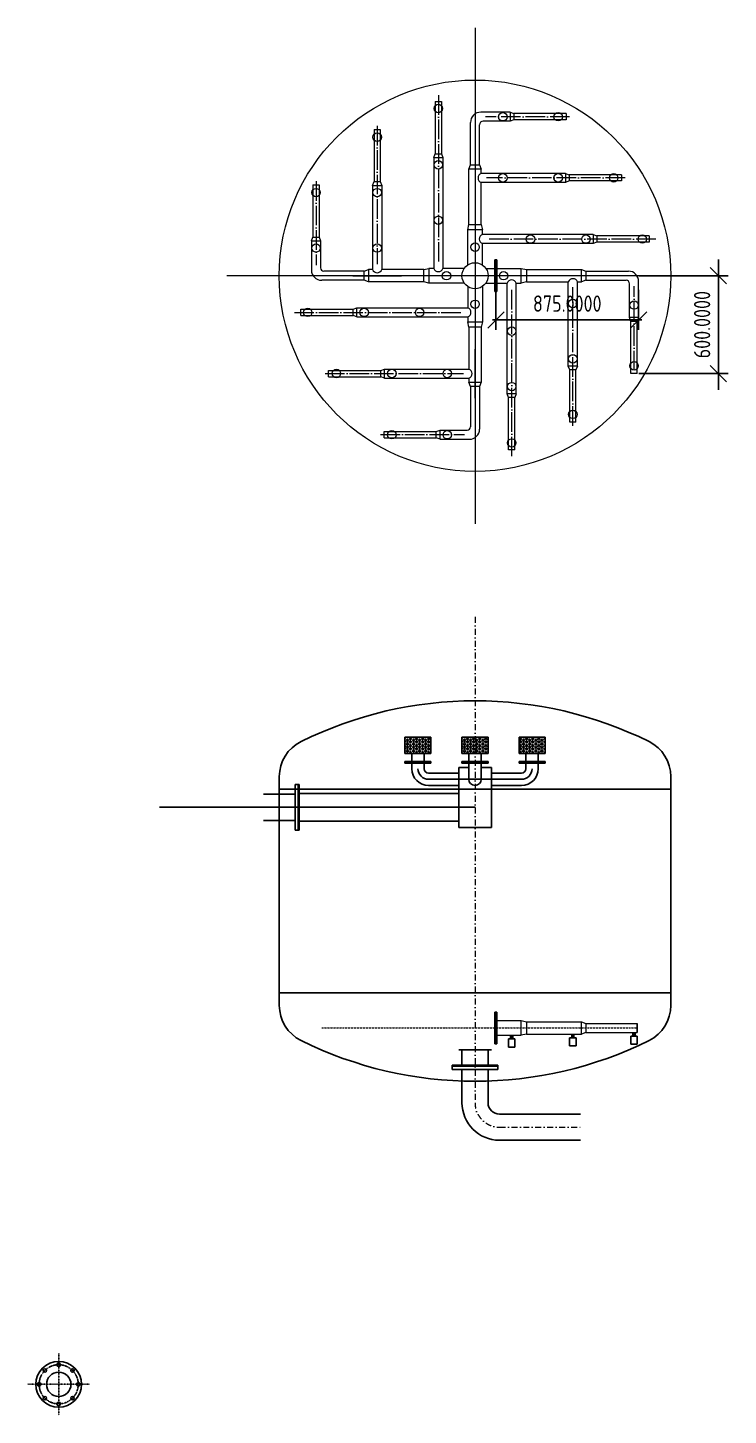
# Model space of a CAD drawing. Header units: inches. Extents: x 10969 to 23174, y -1093 to 7416.
# Drawn here: x 18879 to 23174, y -1093 to 7416 of the extents above; entities that cross this region are included whole.
import ezdxf

# ---------------------------------------------------------------- set-up
doc = ezdxf.new("R2010")
doc.units = ezdxf.units.IN
doc.header["$MEASUREMENT"] = 0
for name, pattern in [('ACAD_ISO04W100', [30, 24, -3, 0, -3]), ('ACAD_ISO10W100', [18, 12, -3, 0, -3]), ('DASHDOT', [73.025221, 36.512611, -18.256305, 0, -18.256305])]:
    doc.linetypes.add(name, pattern=pattern)
doc.layers.get('Defpoints').update_dxf_attribs({"color": 2})
doc.layers.add('1', color=7, linetype='Continuous')
doc.layers.add('Filter_pipe', color=230, linetype='Continuous')
for name, color, linetype, lineweight in [('CP_AXIS', 143, 'DASHDOT', 18), ('Filter_axis', 10, 'ACAD_ISO04W100', 15), ('Filter_DIM', 7, 'Continuous', 15)]:
    doc.layers.add(name, color=color, linetype=linetype, lineweight=lineweight)
doc.styles.add('GOST 2.304', font='CS_Gost2304.shx')
doc.styles.get("Standard").update_dxf_attribs({"font": 'arial.ttf'})
doc.dimstyles.get("Standard").update_dxf_attribs({"dimtxt": 0.18, "dimasz": 0.18, "dimexe": 0.18, "dimexo": 0.0625, "dimgap": 0.09, "dimtad": 0, "dimtih": 1, "dimtoh": 1, "dimdec": 4, "dimzin": 0, "dimdsep": 46, "dimtxsty": 'Standard', "dimcen": 0.09, "dimadec": 0, "dimazin": 0, "dimtfac": 1, "dimtdec": 4, "dimtofl": 0, "dimtmove": 0, "dimatfit": 3, "dimfxl": 1, "dimtolj": 1, "dimtzin": 0, "dimarcsym": 0})
pattern_1 = [(0, (-143383.621, 77151.006), (0, 10.82531755), [6.25, -12.5]), (120, (-143383.621, 77151.006), (-9.375, -5.4126588), [6.25, -12.5]), (60, (-143377.371, 77151.006), (-9.375, 5.4126588), [6.25, -12.5])]

# ---------------------------------------------------------------- blocks, each defined once
blk = doc.blocks.new('_Oblique')
at = {"color": 0, "linetype": 'ByBlock', "lineweight": -2}
blk.add_line((-0.5, -0.5), (0.5, 0.5), dxfattribs=at)
blk = doc.blocks.new('*D31')
at = {"layer": 'Defpoints', "color": 0, "ltscale": 0.166667, "transparency": 16777216}
for p in [(21749.6, 5817.9), (22624.6, 5817.9), (21749.6, 5624.2)]:
    blk.add_point(p, dxfattribs=at)
at = {"layer": 'Filter_pipe', "color": 0, "lineweight": -2, "ltscale": 0.166667, "transparency": 16777216}
for p, q in [((21749.6, 5807.9), (21749.6, 5564.2)), ((22624.6, 5807.9), (22624.6, 5564.2)), ((22644.6, 5624.2), (21729.6, 5624.2))]:
    blk.add_line(p, q, dxfattribs=at)
at = {"layer": 'Filter_pipe', "color": 0, "lineweight": -2, "ltscale": 0.166667, "transparency": 16777216, "xscale": 100, "yscale": 100, "zscale": 100, "rotation": 180}
blk.add_blockref('_Oblique', (21749.6, 5624.2), dxfattribs=at)
at = {"layer": 'Filter_pipe', "color": 0, "lineweight": -2, "ltscale": 0.166667, "transparency": 16777216, "xscale": 100, "yscale": 100, "zscale": 100}
blk.add_blockref('_Oblique', (22624.6, 5624.2), dxfattribs=at)
at = {"layer": 'Filter_pipe', "color": 0, "ltscale": 0.166667, "transparency": 16777216, "insert": (22187.1, 5724.2), "char_height": 100, "attachment_point": 5, "style": 'GOST 2.304'}
blk.add_mtext('\\A1;875.0000', dxfattribs=at)
blk = doc.blocks.new('*D32')
at = {"layer": 'Defpoints', "color": 0, "ltscale": 0.166667, "transparency": 16777216}
for p in [(22615.6, 5895.2), (23114, 5895.2), (22615.6, 5295.2)]:
    blk.add_point(p, dxfattribs=at)
at = {"layer": 'Filter_pipe', "color": 0, "lineweight": -2, "ltscale": 0.166667, "transparency": 16777216}
for p, q in [((23114, 5895.2), (23114, 5995.2)), ((22625.6, 5895.2), (23174, 5895.2)), ((23114, 5295.2), (23114, 5895.2)), ((22625.6, 5295.2), (23174, 5295.2)), ((23114, 5295.2), (23114, 5195.2))]:
    blk.add_line(p, q, dxfattribs=at)
at = {"layer": 'Filter_pipe', "color": 0, "lineweight": -2, "ltscale": 0.166667, "transparency": 16777216, "xscale": 100, "yscale": 100, "zscale": 100}
for p, rotation in [((23114, 5895.2), 270), ((23114, 5295.2), 90)]:
    blk.add_blockref('_Oblique', p, dxfattribs=dict(at, rotation=rotation))
at = {"layer": 'Filter_pipe', "color": 0, "ltscale": 0.166667, "transparency": 16777216, "insert": (23014, 5595.2), "char_height": 100, "attachment_point": 5, "rotation": 90, "style": 'GOST 2.304'}
blk.add_mtext('\\A1;600.0000', dxfattribs=at)

msp = doc.modelspace()

# ---------------------------------------------------------------- hatches: boundary and pattern name
at = {"layer": 'Filter_pipe', "ltscale": 0.166667}
h = msp.add_hatch(dxfattribs=at)
h.set_pattern_fill('HEX', color=4, scale=50)
h.set_pattern_definition(pattern_1)
h.paths.add_polyline_path([(21271.62671, 3065.82011), (21191.62671, 3065.82011), (21191.62671, 2965.82011), (21271.62671, 2965.82011)])
h.paths.add_polyline_path([(21351.62671, 3065.82011), (21271.62671, 3065.82011), (21271.62671, 2965.82011), (21351.62671, 2965.82011)])
h = msp.add_hatch(dxfattribs=at)
h.set_pattern_fill('HEX', color=4, scale=50)
h.set_pattern_definition([(0, (-143033.621, 77151.006), (0, 10.82531755), [6.25, -12.5]), (120, (-143033.621, 77151.006), (-9.375, -5.4126588), [6.25, -12.5]), (60, (-143027.371, 77151.006), (-9.375, 5.4126588), [6.25, -12.5])])
h.paths.add_polyline_path([(21621.62671, 3065.82011), (21541.62671, 3065.82011), (21541.62671, 2965.82011), (21621.62671, 2965.82011)])
h.paths.add_polyline_path([(21701.62671, 3065.82011), (21621.62671, 3065.82011), (21621.62671, 2965.82011), (21701.62671, 2965.82011)])
h = msp.add_hatch(dxfattribs=at)
h.set_pattern_fill('HEX', color=4, scale=50)
h.set_pattern_definition(pattern_1)
h.paths.add_polyline_path([(21971.62671, 3065.82011), (22051.62671, 3065.82011), (22051.62671, 2965.82011), (21971.62671, 2965.82011)])
h.paths.add_polyline_path([(21891.62671, 3065.82011), (21971.62671, 3065.82011), (21971.62671, 2965.82011), (21891.62671, 2965.82011)])

# ---------------------------------------------------------------- linework, layer by layer
at = {"layer": '1'}
for p, q in [((20421.52671, 1420.19729), (20421.52671, 2823.3635)), ((22821.72671, 1420.19729), (22821.72671, 2823.3635)), ((22821.72671, 2746.7804), (20421.52671, 2746.7804)), ((22821.72671, 1496.7804), (20421.52671, 1496.7804))]:
    msp.add_line(p, q, dxfattribs=at)
at = {"layer": '1', "ltscale": 0.166667}
for p, q in [((22615.62671, 1254.05394), (22615.62671, 1310.05394)), ((21826.62671, 1165.05394), (21826.62671, 1215.05394)), ((21826.62671, 1215.05394), (21866.62671, 1215.05394)), ((21839.98544, 1237.05394), (21839.98544, 1215.05394)), ((21846.62671, 1215.05394), (21846.62671, 1237.05394)), ((21853.26798, 1237.05394), (21853.26798, 1215.05394)), ((21866.62671, 1215.05394), (21866.62671, 1165.05394)), ((22201.62671, 1172.05394), (22201.62671, 1222.05394)), ((22201.62671, 1222.05394), (22241.62671, 1222.05394)), ((22214.98544, 1244.05394), (22214.98544, 1222.05394)), ((22221.62671, 1222.05394), (22221.62671, 1244.05394)), ((22228.26798, 1244.05394), (22228.26798, 1222.05394)), ((22241.62671, 1222.05394), (22241.62671, 1172.05394)), ((22576.27115, 1182.05394), (22576.27115, 1232.05394)), ((22576.27115, 1232.05394), (22616.27115, 1232.05394)), ((22589.62988, 1254.05394), (22589.62988, 1232.05394)), ((22596.27115, 1232.05394), (22596.27115, 1254.05394)), ((22602.91242, 1254.05394), (22602.91242, 1232.05394)), ((22616.27115, 1232.05394), (22616.27115, 1182.05394)), ((21866.62671, 1165.05394), (21826.62671, 1165.05394)), ((22241.62671, 1172.05394), (22201.62671, 1172.05394)), ((22616.27115, 1182.05394), (22576.27115, 1182.05394))]:
    msp.add_line(p, q, dxfattribs=at)
at = {"layer": '1', "linetype": 'ACAD_ISO10W100', "ltscale": 0.008}
for p, q in [((19069.1073, -1093.08578), (19069.1073, -713.71696)), ((18879.42289, -903.40137), (19258.79171, -903.40137))]:
    msp.add_line(p, q, dxfattribs=at)
at = {"layer": '1', "ltscale": 0.166667}
for centre, radius in [((19069.1073, -903.40137), 140), ((18984.25448, -818.54856), 11), ((19069.1073, -903.40137), 75), ((19069.1073, -783.40137), 11), ((19153.96011, -818.54856), 11), ((18949.1073, -903.40137), 11), ((19189.1073, -903.40137), 11), ((18984.25448, -988.25419), 11), ((19069.1073, -1023.40137), 11), ((19153.96011, -988.25419), 11)]:
    msp.add_circle(centre, radius, dxfattribs=at)
at = {"layer": '1', "linetype": 'ACAD_ISO10W100', "ltscale": 0.008}
msp.add_circle((19069.1073, -903.40137), 120, dxfattribs=at)
at = {"layer": '1'}
for centre, radius, start, end in [((21621.62671, 888.2604), 2400.2, 63.612200039, 116.387799961), ((20661.54671, 2823.3635), 240.02, 116.387799961, 180), ((22581.70671, 2823.3635), 240.02, 0, 63.612200039), ((20661.54671, 1420.19729), 240.02, 180, 243.612200039), ((22581.70671, 1420.19729), 240.02, 296.387799961, 0), ((21621.62671, 3355.3004), 2400.2, 243.612200039, 296.387799961)]:
    msp.add_arc(centre, radius, start, end, dxfattribs=at)
at = {"layer": 'CP_AXIS'}
for p, q in [((21621.62671, 3803.05422), (21621.62671, 823.60113)), ((21771.62671, 673.60113), (22268.1008, 673.60113))]:
    msp.add_line(p, q, dxfattribs=at)
msp.add_arc((21771.62671, 823.60113), 150, 180, 270, dxfattribs=at)
at = {"layer": 'Filter_axis', "linetype": 'ACAD_ISO10W100'}
msp.add_lwpolyline([(20681.37647, 1282.05394), (22615.62671, 1282.05394)], dxfattribs=at)
at = {"layer": 'Filter_DIM'}
for p, q in [((21621.62671, 7416.03194), (21621.62671, 4374.38015)), ((21377.62671, 6962.9575), (21377.62671, 6642.61345)), ((21377.62671, 6962.9575), (21415.62671, 6962.9575)), ((21415.62671, 6962.9575), (21415.62671, 6642.61345)), ((21836.00901, 6898.20605), (21656.62671, 6898.20605)), ((21836.00901, 6898.20605), (21836.00901, 6842.20605)), ((21836.00901, 6898.20605), (21859.03411, 6889.20605)), ((21593.62671, 6575.2556), (21593.62671, 6835.20605)), ((21649.62671, 6575.2556), (21649.62671, 6821.20605)), ((21836.00901, 6842.20605), (21670.62671, 6842.20605)), ((21859.03411, 6851.20605), (21836.00901, 6842.20605)), ((22179.37817, 6889.20605), (21859.03411, 6889.20605)), ((21859.03411, 6889.20605), (21859.03411, 6851.20605)), ((22179.37817, 6851.20605), (21859.03411, 6851.20605)), ((22179.37817, 6889.20605), (22179.37817, 6851.20605)), ((21002.62671, 6792.9575), (21002.62671, 6472.61345)), ((21002.62671, 6792.9575), (21040.62671, 6792.9575)), ((21040.62671, 6792.9575), (21040.62671, 6472.61345)), ((21368.62671, 6619.58834), (21377.62671, 6642.61345)), ((21377.62671, 6642.61345), (21415.62671, 6642.61345)), ((21415.62671, 6642.61345), (21424.62671, 6619.58834)), ((21621.62671, 6645.20605), (21621.62671, 6345.20605)), ((21368.62671, 6619.58834), (21368.62671, 5940.20605)), ((21368.62671, 6619.58834), (21424.62671, 6619.58834)), ((21424.62671, 6619.58834), (21424.62671, 5940.20605)), ((21583.62671, 6548.41162), (21593.62671, 6575.2556)), ((21593.62671, 6575.2556), (21649.62671, 6575.2556)), ((21649.62671, 6575.2556), (21659.62671, 6548.41162)), ((20993.62671, 6449.58834), (21002.62671, 6472.61345)), ((21002.62671, 6472.61345), (21040.62671, 6472.61345)), ((21040.62671, 6472.61345), (21049.62671, 6449.58834)), ((21583.62671, 6210.02987), (21583.62671, 6548.41162)), ((21659.62671, 6548.41162), (21583.62671, 6548.41162)), ((21659.62671, 6523.20605), (21659.62671, 6548.41162)), ((22176.00901, 6523.20605), (21659.62671, 6523.20605)), ((21659.62671, 6210.02987), (21659.62671, 6467.20605)), ((22176.00901, 6467.20605), (21659.62671, 6467.20605)), ((22176.00901, 6523.20605), (22176.00901, 6467.20605)), ((22176.00901, 6523.20605), (22199.03411, 6514.20605)), ((22199.03411, 6476.20605), (22176.00901, 6467.20605)), ((22519.37817, 6514.20605), (22199.03411, 6514.20605)), ((22199.03411, 6514.20605), (22199.03411, 6476.20605)), ((22519.37817, 6476.20605), (22199.03411, 6476.20605)), ((22519.37817, 6514.20605), (22519.37817, 6476.20605)), ((20627.62671, 6452.9575), (20627.62671, 6132.61345)), ((20627.62671, 6452.9575), (20665.62671, 6452.9575)), ((20665.62671, 6452.9575), (20665.62671, 6132.61345)), ((20993.62671, 6449.58834), (20993.62671, 5933.20605)), ((20993.62671, 6449.58834), (21049.62671, 6449.58834)), ((21049.62671, 6449.58834), (21049.62671, 5933.20605)), ((20618.62671, 6109.58834), (20627.62671, 6132.61345)), ((20627.62671, 6132.61345), (20665.62671, 6132.61345)), ((20665.62671, 6132.61345), (20674.62671, 6109.58834)), ((21576.62671, 6177.63264), (21583.62671, 6210.02987)), ((21576.62671, 5961.34983), (21576.62671, 6177.63264)), ((21666.62671, 6177.63264), (21576.62671, 6177.63264)), ((21583.62671, 6210.02987), (21659.62671, 6210.02987)), ((21659.62671, 6210.02987), (21666.62671, 6177.63264)), ((21666.62671, 6148.20605), (21666.62671, 6177.63264)), ((22346.00901, 6148.20605), (21666.62671, 6148.20605)), ((22346.00901, 6148.20605), (22346.00901, 6092.20605)), ((22346.00901, 6148.20605), (22369.03411, 6139.20605)), ((22689.37817, 6139.20605), (22369.03411, 6139.20605)), ((22369.03411, 6139.20605), (22369.03411, 6101.20605)), ((22689.37817, 6139.20605), (22689.37817, 6101.20605)), ((20618.62671, 6109.58834), (20618.62671, 5930.20605)), ((20618.62671, 6109.58834), (20674.62671, 6109.58834)), ((20674.62671, 6109.58834), (20674.62671, 5944.20605)), ((21666.62671, 5961.34983), (21666.62671, 6092.20605)), ((22346.00901, 6092.20605), (21666.62671, 6092.20605)), ((22369.03411, 6101.20605), (22346.00901, 6092.20605)), ((22689.37817, 6101.20605), (22369.03411, 6101.20605)), ((23142.45261, 5895.20605), (20100.80082, 5895.20605)), ((20941.57716, 5923.20605), (20695.62671, 5923.20605)), ((20871.62671, 5895.20605), (21171.62671, 5895.20605)), ((20941.57716, 5923.20605), (20968.42114, 5933.20605)), ((20941.57716, 5867.20605), (20941.57716, 5923.20605)), ((20993.62671, 5933.20605), (20968.42114, 5933.20605)), ((20968.42114, 5933.20605), (20968.42114, 5857.20605)), ((21306.80288, 5933.20605), (21049.62671, 5933.20605)), ((21306.80288, 5933.20605), (21339.20012, 5940.20605)), ((21306.80288, 5857.20605), (21306.80288, 5933.20605)), ((21368.62671, 5940.20605), (21339.20012, 5940.20605)), ((21339.20012, 5940.20605), (21339.20012, 5850.20605)), ((21555.48293, 5940.20605), (21424.62671, 5940.20605)), ((21687.77049, 5940.20605), (21904.05331, 5940.20605)), ((21904.05331, 5850.20605), (21904.05331, 5940.20605)), ((21904.05331, 5940.20605), (21936.45054, 5933.20605)), ((21936.45054, 5933.20605), (22274.83229, 5933.20605)), ((21936.45054, 5933.20605), (21936.45054, 5857.20605)), ((22371.62671, 5895.20605), (22071.62671, 5895.20605)), ((22274.83229, 5857.20605), (22274.83229, 5933.20605)), ((22274.83229, 5933.20605), (22301.67627, 5923.20605)), ((22301.67627, 5923.20605), (22561.62671, 5923.20605)), ((22301.67627, 5923.20605), (22301.67627, 5867.20605)), ((20941.57716, 5867.20605), (20681.62671, 5867.20605)), ((20968.42114, 5857.20605), (20941.57716, 5867.20605)), ((21306.80288, 5857.20605), (20968.42114, 5857.20605)), ((21339.20012, 5850.20605), (21306.80288, 5857.20605)), ((21555.48293, 5850.20605), (21339.20012, 5850.20605)), ((21576.62671, 5829.06226), (21576.62671, 5698.20605)), ((21666.62671, 5829.06226), (21666.62671, 5612.77945)), ((21687.77049, 5850.20605), (21818.62671, 5850.20605)), ((21818.62671, 5170.82375), (21818.62671, 5850.20605)), ((21874.62671, 5850.20605), (21904.05331, 5850.20605)), ((21874.62671, 5170.82375), (21874.62671, 5850.20605)), ((21936.45054, 5857.20605), (21904.05331, 5850.20605)), ((21936.45054, 5857.20605), (22193.62671, 5857.20605)), ((22193.62671, 5340.82375), (22193.62671, 5857.20605)), ((22249.62671, 5857.20605), (22274.83229, 5857.20605)), ((22249.62671, 5340.82375), (22249.62671, 5857.20605)), ((22301.67627, 5867.20605), (22274.83229, 5857.20605)), ((22301.67627, 5867.20605), (22547.62671, 5867.20605)), ((22568.62671, 5638.57521), (22568.62671, 5846.20605)), ((22624.62671, 5680.82375), (22624.62671, 5860.20605)), ((20553.87525, 5689.20605), (20874.21931, 5689.20605)), ((20553.87525, 5651.20605), (20553.87525, 5689.20605)), ((20553.87525, 5651.20605), (20874.21931, 5651.20605)), ((20874.21931, 5689.20605), (20897.24442, 5698.20605)), ((20874.21931, 5651.20605), (20874.21931, 5689.20605)), ((20897.24442, 5642.20605), (20874.21931, 5651.20605)), ((20897.24442, 5698.20605), (21576.62671, 5698.20605)), ((20897.24442, 5642.20605), (20897.24442, 5698.20605)), ((20897.24442, 5642.20605), (21576.62671, 5642.20605)), ((21576.62671, 5642.20605), (21576.62671, 5612.77945)), ((22624.62671, 5638.57521), (22568.62671, 5638.57521)), ((22577.62671, 5615.5501), (22568.62671, 5638.57521)), ((22624.62671, 5638.57521), (22615.62671, 5615.5501)), ((21576.62671, 5612.77945), (21666.62671, 5612.77945)), ((21583.62671, 5580.38222), (21576.62671, 5612.77945)), ((21583.62671, 5580.38222), (21583.62671, 5323.20605)), ((21659.62671, 5580.38222), (21583.62671, 5580.38222)), ((21666.62671, 5612.77945), (21659.62671, 5580.38222)), ((21659.62671, 5580.38222), (21659.62671, 5242.00047)), ((22577.62671, 5295.20605), (22577.62671, 5615.5501)), ((22615.62671, 5615.5501), (22577.62671, 5615.5501)), ((22615.62671, 5295.20605), (22615.62671, 5615.5501)), ((21621.62671, 5145.20605), (21621.62671, 5445.20605)), ((20723.87525, 5314.20605), (21044.21931, 5314.20605)), ((20723.87525, 5276.20605), (20723.87525, 5314.20605)), ((20723.87525, 5276.20605), (21044.21931, 5276.20605)), ((21044.21931, 5314.20605), (21067.24442, 5323.20605)), ((21044.21931, 5276.20605), (21044.21931, 5314.20605)), ((21067.24442, 5267.20605), (21044.21931, 5276.20605)), ((21067.24442, 5323.20605), (21583.62671, 5323.20605)), ((21067.24442, 5267.20605), (21067.24442, 5323.20605)), ((22249.62671, 5340.82375), (22193.62671, 5340.82375)), ((22202.62671, 5317.79864), (22193.62671, 5340.82375)), ((22202.62671, 4997.45459), (22202.62671, 5317.79864)), ((22240.62671, 5317.79864), (22202.62671, 5317.79864)), ((22249.62671, 5340.82375), (22240.62671, 5317.79864)), ((22240.62671, 4997.45459), (22240.62671, 5317.79864)), ((22615.62671, 5295.20605), (22577.62671, 5295.20605)), ((21067.24442, 5267.20605), (21583.62671, 5267.20605)), ((21583.62671, 5267.20605), (21583.62671, 5242.00047)), ((21583.62671, 5242.00047), (21659.62671, 5242.00047)), ((21593.62671, 5215.15649), (21583.62671, 5242.00047)), ((21593.62671, 5215.15649), (21593.62671, 4969.20605)), ((21649.62671, 5215.15649), (21593.62671, 5215.15649)), ((21659.62671, 5242.00047), (21649.62671, 5215.15649)), ((21649.62671, 5215.15649), (21649.62671, 4955.20605)), ((21874.62671, 5170.82375), (21818.62671, 5170.82375)), ((21827.62671, 5147.79864), (21818.62671, 5170.82375)), ((21827.62671, 4827.45459), (21827.62671, 5147.79864)), ((21865.62671, 5147.79864), (21827.62671, 5147.79864)), ((21874.62671, 5170.82375), (21865.62671, 5147.79864)), ((21865.62671, 4827.45459), (21865.62671, 5147.79864)), ((21063.87525, 4939.20605), (21384.21931, 4939.20605)), ((21063.87525, 4901.20605), (21063.87525, 4939.20605)), ((21384.21931, 4939.20605), (21407.24442, 4948.20605)), ((21384.21931, 4901.20605), (21384.21931, 4939.20605)), ((21407.24442, 4948.20605), (21572.62671, 4948.20605)), ((21407.24442, 4892.20605), (21407.24442, 4948.20605)), ((22240.62671, 4997.45459), (22202.62671, 4997.45459)), ((21063.87525, 4901.20605), (21384.21931, 4901.20605)), ((21407.24442, 4892.20605), (21384.21931, 4901.20605)), ((21407.24442, 4892.20605), (21586.62671, 4892.20605)), ((21865.62671, 4827.45459), (21827.62671, 4827.45459)), ((21755.72511, 1327.05394), (21904.05331, 1327.05394)), ((21904.05331, 1237.05394), (21904.05331, 1327.05394)), ((21904.05331, 1327.05394), (21936.45054, 1320.05394)), ((21936.45054, 1320.05394), (22274.83229, 1320.05394)), ((21936.45054, 1320.05394), (21936.45054, 1244.05394)), ((22274.83229, 1244.05394), (22274.83229, 1320.05394)), ((22274.83229, 1320.05394), (22301.67627, 1310.05394)), ((22301.67627, 1310.05394), (22615.62671, 1310.05394)), ((22301.67627, 1310.05394), (22301.67627, 1254.05394)), ((21755.72511, 1237.05394), (21904.05331, 1237.05394)), ((21936.45054, 1244.05394), (21904.05331, 1237.05394)), ((21936.45054, 1244.05394), (22274.83229, 1244.05394)), ((22301.67627, 1254.05394), (22274.83229, 1244.05394)), ((22301.67627, 1254.05394), (22615.62671, 1254.05394))]:
    msp.add_line(p, q, dxfattribs=at)
at = {"layer": 'Filter_DIM', "linetype": 'ACAD_ISO04W100', "ltscale": 5}
for p, q in [((21396.62671, 7002.6827), (21396.62671, 5972.83721)), ((21021.62671, 6814.82802), (21021.62671, 5965.83721)), ((22201.24868, 6869.85049), (21685.91792, 6869.85049)), ((20646.98227, 6474.82802), (20646.98227, 5959.49725)), ((22541.24868, 6495.20605), (21692.25788, 6495.20605)), ((22729.10337, 6120.20605), (21699.25788, 6120.20605)), ((21846.62671, 4787.72939), (21846.62671, 5817.57488)), ((22221.62671, 4975.58408), (22221.62671, 5824.57488)), ((22596.27115, 5315.58408), (22596.27115, 5830.91484)), ((20514.15006, 5670.20605), (21543.99555, 5670.20605)), ((20702.00474, 5295.20605), (21550.99555, 5295.20605)), ((21042.00474, 4920.5616), (21557.3355, 4920.5616))]:
    msp.add_line(p, q, dxfattribs=at)
at = {"layer": 'Filter_DIM'}
for centre, radius in [((21621.62671, 5895.20605), 1200), ((21396.62671, 6920.81562), 26), ((21791.62671, 6870.20605), 26), ((22131.62671, 6870.20605), 26), ((21021.62671, 6745.20605), 26), ((21396.62671, 6575.20605), 26), ((21791.62671, 6495.20605), 26), ((22131.62671, 6495.20605), 26), ((22471.62671, 6495.20605), 26), ((20646.62671, 6405.20605), 26), ((21021.62671, 6405.20605), 26), ((21396.62671, 6235.20605), 26), ((21961.62671, 6120.20605), 26), ((22301.62671, 6120.20605), 26), ((22647.23629, 6120.20605), 26), ((20646.62671, 6065.20605), 26), ((21021.62671, 6065.20605), 26), ((21621.62671, 6070.20605), 26), ((21621.62671, 5895.20605), 80), ((21621.62671, 5895.20605), 80), ((21446.62671, 5895.20605), 26), ((21796.62671, 5895.20605), 26), ((21621.62671, 5720.20605), 26), ((22221.62671, 5725.20605), 26), ((22596.62671, 5715.20605), 26), ((20596.01714, 5670.20605), 26), ((20941.62671, 5670.20605), 26), ((21281.62671, 5670.20605), 26), ((21846.62671, 5555.20605), 26), ((22221.62671, 5385.20605), 26), ((22596.62671, 5342.9575), 26), ((20771.62671, 5295.20605), 26), ((21111.62671, 5295.20605), 26), ((21451.62671, 5295.20605), 26), ((21846.62671, 5215.20605), 26), ((22221.62671, 5045.20605), 26), ((21111.62671, 4920.20605), 26), ((21451.62671, 4920.20605), 26), ((21846.62671, 4869.59647), 26)]:
    msp.add_circle(centre, radius, dxfattribs=at)
for centre, radius, start, end in [((21656.62671, 6835.20605), 63, 90, 180), ((21670.62671, 6821.20605), 21, 90, 180), ((21669.58807, 6495.20605), 29.71916, 109.583664053, 250.416335947), ((21676.58807, 6120.20605), 29.71916, 109.583664053, 250.416335947), ((20681.62671, 5930.20605), 63, 180, 270), ((20695.62671, 5944.20605), 21, 180, 270), ((21021.62671, 5943.1674), 29.71916, 199.583664053, 340.416335947), ((21396.62671, 5950.1674), 29.71916, 199.583664053, 340.416335947), ((22221.62671, 5847.24469), 29.71916, 19.583664053, 160.416335947), ((22561.62671, 5860.20605), 63, 0, 90), ((21846.62671, 5840.24469), 29.71916, 19.583664053, 160.416335947), ((22547.62671, 5846.20605), 21, 0, 90), ((21566.66535, 5670.20605), 29.71916, 289.583664053, 70.416335947), ((21573.66535, 5295.20605), 29.71916, 289.583664053, 70.416335947), ((21572.62671, 4969.20605), 21, 270, 0), ((21586.62671, 4955.20605), 63, 270, 0)]:
    msp.add_arc(centre, radius, start, end, dxfattribs=at)
at = {"layer": 'Filter_pipe', "color": 4, "ltscale": 0.166667}
for p, q in [((21743.72511, 5992.04936), (21743.72511, 5798.36273)), ((21743.72511, 5992.04936), (21749.72511, 5992.04936)), ((21749.72511, 5992.04936), (21749.72511, 5798.36273)), ((21749.72511, 5992.04936), (21755.72511, 5992.04936)), ((21755.72511, 5992.04936), (21755.72511, 5798.36273)), ((21743.72511, 5798.36273), (21749.72511, 5798.36273)), ((21749.72511, 5798.36273), (21755.72511, 5798.36273)), ((21191.62671, 3065.82011), (21351.62671, 3065.82011)), ((21191.62671, 3065.82011), (21191.62671, 2965.82011)), ((21351.62671, 3065.82011), (21351.62671, 2965.82011)), ((21541.62671, 3065.82011), (21701.62671, 3065.82011)), ((21541.62671, 3065.82011), (21541.62671, 2965.82011)), ((21701.62671, 3065.82011), (21701.62671, 2965.82011)), ((22051.62671, 3065.82011), (21891.62671, 3065.82011)), ((21891.62671, 3065.82011), (21891.62671, 2965.82011)), ((22051.62671, 3065.82011), (22051.62671, 2965.82011)), ((21191.62671, 2965.82011), (21351.62671, 2965.82011)), ((21191.62671, 2910.82011), (21191.62671, 2915.82011)), ((21191.62671, 2915.82011), (21351.62671, 2915.82011)), ((21191.62671, 2905.82011), (21191.62671, 2910.82011)), ((21191.62671, 2910.82011), (21351.62671, 2910.82011)), ((21351.62671, 2905.82011), (21191.62671, 2905.82011)), ((21233.62671, 2915.82011), (21233.62671, 2965.82011)), ((21233.62671, 2872.1004), (21233.62671, 2905.82011)), ((21309.62671, 2915.82011), (21309.62671, 2965.82011)), ((21309.62671, 2872.1004), (21309.62671, 2905.82011)), ((21351.62671, 2915.82011), (21351.62671, 2910.82011)), ((21351.62671, 2910.82011), (21351.62671, 2905.82011)), ((21541.62671, 2965.82011), (21701.62671, 2965.82011)), ((21541.62671, 2910.82011), (21541.62671, 2915.82011)), ((21541.62671, 2915.82011), (21701.62671, 2915.82011)), ((21541.62671, 2905.82011), (21541.62671, 2910.82011)), ((21541.62671, 2910.82011), (21701.62671, 2910.82011)), ((21701.62671, 2905.82011), (21541.62671, 2905.82011)), ((21583.62671, 2915.82011), (21583.62671, 2965.82011)), ((21583.62671, 2807.1004), (21583.62671, 2905.82011)), ((21659.62671, 2915.82011), (21659.62671, 2965.82011)), ((21659.62671, 2807.1004), (21659.62671, 2905.82011)), ((21701.62671, 2915.82011), (21701.62671, 2910.82011)), ((21701.62671, 2910.82011), (21701.62671, 2905.82011)), ((22051.62671, 2965.82011), (21891.62671, 2965.82011)), ((22051.62671, 2915.82011), (21891.62671, 2915.82011)), ((21891.62671, 2915.82011), (21891.62671, 2910.82011)), ((22051.62671, 2910.82011), (21891.62671, 2910.82011)), ((21891.62671, 2910.82011), (21891.62671, 2905.82011)), ((21891.62671, 2905.82011), (22051.62671, 2905.82011)), ((21933.62671, 2915.82011), (21933.62671, 2965.82011)), ((21933.62671, 2872.1004), (21933.62671, 2905.82011)), ((22009.62671, 2915.82011), (22009.62671, 2965.82011)), ((22009.62671, 2872.1004), (22009.62671, 2905.82011)), ((22051.62671, 2910.82011), (22051.62671, 2915.82011)), ((22051.62671, 2905.82011), (22051.62671, 2910.82011)), ((21521.62671, 2845.1004), (21336.62671, 2845.1004)), ((21521.62671, 2878.44136), (21521.62671, 2511.57718)), ((21583.62671, 2878.44136), (21521.62671, 2878.44136)), ((21721.62671, 2878.44136), (21659.62671, 2878.44136)), ((21721.62671, 2511.57718), (21721.62671, 2878.44136)), ((21721.62671, 2845.1004), (21906.62671, 2845.1004)), ((20543.86712, 2775.1004), (20537.86712, 2775.1004)), ((20543.86712, 2495.1004), (20543.86712, 2775.1004)), ((21906.62671, 2807.1004), (21336.62671, 2807.1004)), ((21521.62671, 2769.1004), (21336.62671, 2769.1004)), ((21721.62671, 2769.1004), (21906.62671, 2769.1004)), ((21521.62671, 2719.1004), (20543.86712, 2719.1004)), ((21621.62671, 2635.1004), (19687.09111, 2635.1004)), ((20543.86712, 2495.1004), (20537.86712, 2495.1004)), ((21521.62671, 2551.1004), (20543.86712, 2551.1004)), ((21521.62671, 2511.57718), (21721.62671, 2511.57718)), ((21743.72511, 1378.89725), (21743.72511, 1185.21063)), ((21743.72511, 1378.89725), (21749.72511, 1378.89725)), ((21749.72511, 1378.89725), (21749.72511, 1185.21063)), ((21749.72511, 1378.89725), (21755.72511, 1378.89725)), ((21755.72511, 1378.89725), (21755.72511, 1185.21063)), ((21721.62671, 1148.37682), (21521.62671, 1148.37682)), ((21541.62671, 1054.37682), (21541.62671, 1148.37682)), ((21541.62671, 1148.37682), (21701.62671, 1148.37682)), ((21701.62671, 1054.37682), (21701.62671, 1148.37682)), ((21743.72511, 1185.21063), (21749.72511, 1185.21063)), ((21749.72511, 1185.21063), (21755.72511, 1185.21063)), ((21481.62671, 1048.37682), (21481.62671, 1054.37682)), ((21761.62671, 1048.37682), (21761.62671, 1054.37682))]:
    msp.add_line(p, q, dxfattribs=at)
at = {"layer": 'Filter_pipe', "ltscale": 0.166667}
for p, q in [((20517.86712, 2775.1004), (20517.86712, 2495.1004)), ((20537.86712, 2775.1004), (20517.86712, 2775.1004)), ((20537.86712, 2495.1004), (20537.86712, 2775.1004)), ((20323.73385, 2715.1004), (20517.86712, 2715.1004)), ((20323.73385, 2555.1004), (20517.86712, 2555.1004)), ((20517.86712, 2495.1004), (20537.86712, 2495.1004))]:
    msp.add_line(p, q, dxfattribs=at)
at = {"layer": 'Filter_pipe', "color": 4}
msp.add_line((21761.62671, 1054.37682), (21481.62671, 1054.37682), dxfattribs=at)
at = {"layer": 'Filter_pipe'}
for p, q in [((21761.62671, 1048.37682), (21481.62671, 1048.37682)), ((21481.62671, 1048.37682), (21481.62671, 1027.37682)), ((21481.62671, 1027.37682), (21761.62671, 1027.37682)), ((21541.62671, 1027.37682), (21541.62671, 823.60113)), ((21701.62671, 1027.37682), (21701.62671, 823.60113)), ((21761.62671, 1027.37682), (21761.62671, 1048.37682)), ((21771.62671, 753.60113), (22268.1008, 753.60113)), ((21771.62671, 593.60113), (22268.1008, 593.60113))]:
    msp.add_line(p, q, dxfattribs=at)
at = {"layer": 'Filter_pipe', "color": 4, "ltscale": 0.166667}
for centre, radius, start, end in [((21336.62671, 2872.1004), 103, 180, 270), ((21336.62671, 2872.1004), 65, 180, 270), ((21336.62671, 2872.1004), 27, 180, 270), ((21906.62671, 2872.1004), 65, 270, 0), ((21906.62671, 2872.1004), 103, 270, 0), ((21906.62671, 2872.1004), 27, 270, 0), ((21621.62671, 2807.1004), 38, 180, 0)]:
    msp.add_arc(centre, radius, start, end, dxfattribs=at)
at = {"layer": 'Filter_pipe'}
for radius in [230, 70]:
    msp.add_arc((21771.62671, 823.60113), radius, 180, 270, dxfattribs=at)

# ---------------------------------------------------------------- dimensions: what is measured, and where the dimension line sits
at = {"layer": 'Filter_pipe', "color": 4, "ltscale": 0.166667}
dim = msp.add_linear_dim(base=(23114.01956, 5895.20605), p1=(22615.62671, 5295.20605), p2=(22615.62671, 5895.20605), angle=90, dimstyle='Standard', override={"dimscale": 100, "dimtxt": 1, "dimasz": 1, "dimexe": 0.6, "dimexo": 0.1, "dimgap": 0.5, "dimtad": 1, "dimtih": 0, "dimtoh": 0, "dimtxsty": 'GOST 2.304', "dimblk1": 'Oblique', "dimblk2": 'Oblique', "dimsah": 1, "dimcen": 0.05, "dimdle": 0.2, "dimtfac": 1, "dimtix": 1, "dimtofl": 1, "dimtvp": 2.25}, dxfattribs=at)
dim.commit()
dim.dimension.update_dxf_attribs({"geometry": '*D32', "text_midpoint": (23014.01956, 5595.20605)})
dim = msp.add_linear_dim(base=(21749.62671, 5624.22542), p1=(22624.62671, 5817.91182), p2=(21749.62671, 5817.91182), dimstyle='Standard', override={"dimscale": 100, "dimtxt": 1, "dimasz": 1, "dimexe": 0.6, "dimexo": 0.1, "dimgap": 0.5, "dimtad": 1, "dimtih": 0, "dimtoh": 0, "dimtxsty": 'GOST 2.304', "dimblk1": 'Oblique', "dimblk2": 'Oblique', "dimsah": 1, "dimcen": 0.05, "dimdle": 0.2, "dimtfac": 1, "dimtix": 1, "dimtofl": 1, "dimtvp": 2.25}, dxfattribs=at)
dim.commit()
dim.dimension.update_dxf_attribs({"geometry": '*D31', "text_midpoint": (22187.12671, 5724.22542)})

doc.saveas('drawing.dxf')
